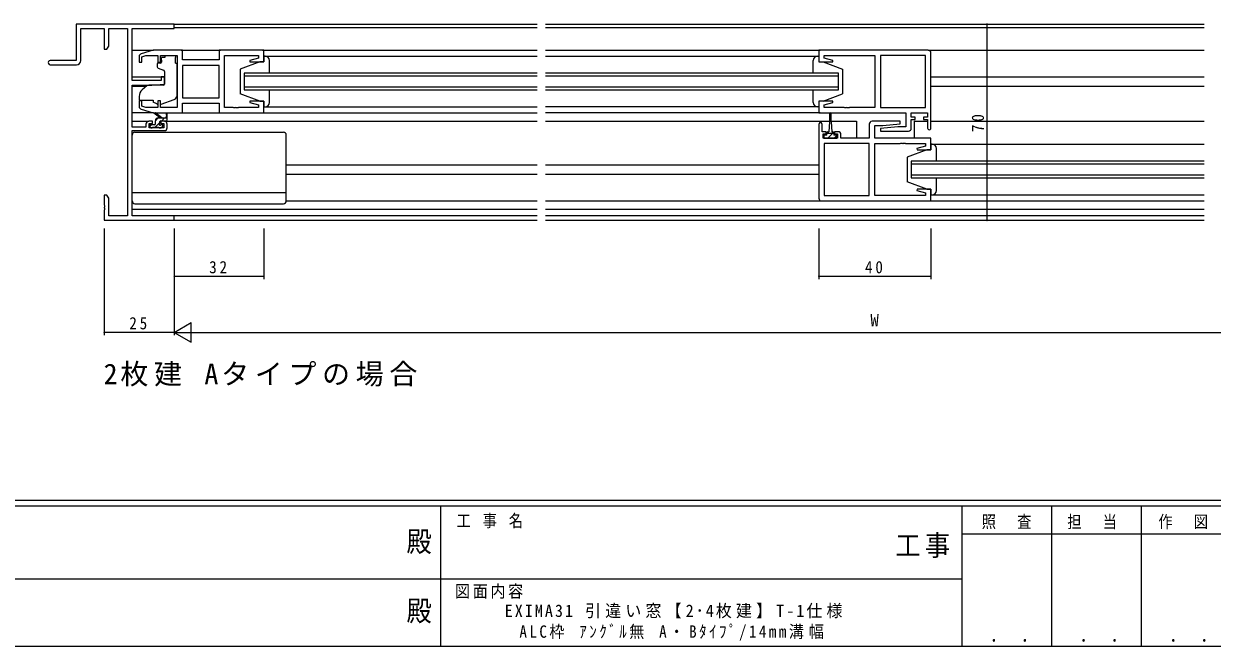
# Model space of a CAD drawing. Units: millimetres, scale not verified. Extents: x -567 to 567, y -403 to 403.
# Drawn here: x -161.4 to 262.6, y -403 to -180.9 of the extents above; entities that cross this region are included whole.
import ezdxf
from ezdxf.enums import TextEntityAlignment as Align

# ---------------------------------------------------------------- set-up
doc = ezdxf.new("R2010")
doc.units = ezdxf.units.MM
doc.header["$LTSCALE"] = 2
for name, color, linetype, lineweight in [('0-1_YKK_ZWAK', 7, 'Continuous', 18), ('0-3_YKK_11', 7, 'Continuous', 18), ('0-4_YKK_12', 2, 'Continuous', 18), ('0-5_YKK_13', 4, 'Continuous', 18), ('0-6_YKK_D', 6, 'Continuous', 18)]:
    doc.layers.add(name, color=color, linetype=linetype, lineweight=lineweight)
doc.layers.add('0-2_USER1', color=7, linetype='Continuous')
doc.styles.add('ＭＳ ゴシック', font='')
doc.styles.get('ＭＳ ゴシック').set_extended_font_data('MS Gothic')

msp = doc.modelspace()

# ---------------------------------------------------------------- linework, layer by layer
at = {"layer": '0-1_YKK_ZWAK'}
for p, q in [((537.274, -350.982), (-562.726, -350.982)), ((483.274, -352.982), (-562.726, -352.982)), ((-12.726, -352.982), (-12.726, -402.982)), ((173.274, -352.982), (173.274, -402.982)), ((205.274, -352.982), (205.274, -402.982)), ((237.274, -352.982), (237.274, -402.982)), ((270.68, -362.981), (173.274, -362.981)), ((-194.726, -378.981), (-10.726, -378.981)), ((-10.726, -378.981), (173.274, -378.981)), ((-562.726, -402.982), (483.274, -402.982))]:
    msp.add_line(p, q, dxfattribs=at)
at = {"layer": '0-3_YKK_11'}
for p, q in [((-142.726, -180.982), (-142.726, -193.982)), ((-107.726, -180.982), (-142.726, -180.982)), ((-107.726, -182.612), (-107.726, -180.982)), ((-141.096, -182.612), (-132.726, -182.612)), ((-141.096, -193.982), (-141.096, -182.612)), ((-132.726, -182.612), (-132.726, -189.982)), ((-131.096, -182.612), (-124.356, -182.612)), ((-131.096, -188.891), (-131.096, -182.612)), ((-124.356, -182.612), (-124.356, -249.352)), ((-122.726, -182.612), (-107.726, -182.612)), ((-122.726, -201.082), (-122.726, -182.612)), ((-132.726, -189.982), (-131.726, -189.982)), ((-131.726, -189.982), (-131.096, -188.891)), ((-115.226, -190.282), (-119.513, -191.569)), ((-104.726, -190.282), (-115.226, -190.282)), ((-104.726, -193.782), (-104.726, -190.282)), ((-91.726, -190.282), (-91.726, -193.782)), ((-75.726, -190.282), (-91.726, -190.282)), ((-75.726, -194.482), (-75.726, -190.282)), ((122.274, -190.282), (122.274, -194.482)), ((161.274, -190.282), (122.274, -190.282)), ((-142.726, -193.982), (-151.976, -193.982)), ((-120.226, -192.526), (-120.226, -194.582)), ((-120.226, -194.582), (-119.226, -194.582)), ((-119.226, -192.631), (-117.831, -192.212)), ((-119.226, -194.582), (-119.226, -192.631)), ((-117.831, -192.212), (-113.626, -192.212)), ((-113.626, -192.212), (-113.626, -194.582)), ((-113.626, -194.582), (-112.626, -194.582)), ((-112.626, -192.212), (-106.726, -192.212)), ((-112.626, -194.582), (-112.626, -192.212)), ((-106.726, -192.212), (-106.726, -210.752)), ((-91.726, -193.782), (-104.726, -193.782)), ((-89.726, -192.212), (-77.656, -192.212)), ((-89.726, -210.752), (-89.726, -192.212)), ((-77.656, -193.13), (-80.755, -193.96)), ((-80.755, -193.96), (-80.686, -194.482)), ((-80.686, -194.482), (-75.726, -194.482)), ((-77.656, -192.212), (-77.656, -193.13)), ((122.274, -194.482), (127.235, -194.482)), ((124.204, -192.212), (142.274, -192.212)), ((124.204, -193.13), (124.204, -192.212)), ((127.303, -193.96), (124.204, -193.13)), ((127.235, -194.482), (127.303, -193.96)), ((142.274, -192.212), (142.274, -210.752)), ((144.274, -192.212), (144.274, -210.752)), ((160.344, -192.212), (144.274, -192.212)), ((160.344, -210.752), (160.344, -192.212)), ((160.344, -210.752), (160.344, -192.212)), ((162.274, -218.082), (162.274, -191.282)), ((-151.976, -195.482), (-142.596, -195.482)), ((-91.726, -195.712), (-104.796, -195.712)), ((-104.796, -195.712), (-104.796, -207.252)), ((-91.726, -195.712), (-104.796, -195.712)), ((-91.726, -207.252), (-91.726, -195.712)), ((-112.426, -201.082), (-122.726, -201.082)), ((-122.726, -202.782), (-115.726, -202.782)), ((-122.726, -217.782), (-122.726, -202.782)), ((-115.726, -202.782), (-111.226, -202.389)), ((-112.426, -199.782), (-112.426, -201.082)), ((-111.226, -199.782), (-112.426, -199.782)), ((-111.226, -202.389), (-111.226, -199.782)), ((-104.796, -207.252), (-91.726, -207.252)), ((-120.226, -208.382), (-120.226, -210.438)), ((-119.226, -208.382), (-120.226, -208.382)), ((-119.513, -211.396), (-115.226, -212.682)), ((-119.226, -210.334), (-119.226, -208.382)), ((-117.831, -210.752), (-119.226, -210.334)), ((-113.626, -210.752), (-117.831, -210.752)), ((-113.626, -208.382), (-113.626, -210.752)), ((-112.626, -208.382), (-113.626, -208.382)), ((-112.626, -210.752), (-112.626, -208.382)), ((-106.726, -210.752), (-112.626, -210.752)), ((-104.726, -209.182), (-91.726, -209.182)), ((-104.726, -212.682), (-104.726, -209.182)), ((-91.726, -209.182), (-91.726, -212.682)), ((-86.684, -210.752), (-89.726, -210.752)), ((-86.501, -210.872), (-86.684, -210.752)), ((-85.951, -210.872), (-86.501, -210.872)), ((-85.768, -210.752), (-85.951, -210.872)), ((-85.684, -210.752), (-85.768, -210.752)), ((-85.501, -210.872), (-85.684, -210.752)), ((-84.951, -210.872), (-85.501, -210.872)), ((-84.768, -210.752), (-84.951, -210.872)), ((-77.656, -210.752), (-84.768, -210.752)), ((-80.686, -208.482), (-80.755, -209.005)), ((-80.755, -209.005), (-77.656, -209.835)), ((-75.726, -208.482), (-80.686, -208.482)), ((-77.656, -209.835), (-77.656, -210.752)), ((-75.726, -212.682), (-75.726, -208.482)), ((122.274, -208.482), (122.274, -212.682)), ((127.235, -208.482), (122.274, -208.482)), ((124.204, -209.835), (127.303, -209.005)), ((124.204, -210.752), (124.204, -209.835)), ((131.316, -210.752), (124.204, -210.752)), ((127.303, -209.005), (127.235, -208.482)), ((131.499, -210.872), (131.316, -210.752)), ((132.049, -210.872), (131.499, -210.872)), ((132.232, -210.752), (132.049, -210.872)), ((132.316, -210.752), (132.232, -210.752)), ((132.499, -210.872), (132.316, -210.752)), ((133.049, -210.872), (132.499, -210.872)), ((133.232, -210.752), (133.049, -210.872)), ((142.274, -210.752), (133.232, -210.752)), ((144.274, -210.752), (160.344, -210.752)), ((-115.526, -215.682), (-116.826, -215.682)), ((-115.526, -216.482), (-115.526, -215.682)), ((-115.226, -212.682), (-104.726, -212.682)), ((-112.526, -215.682), (-112.526, -216.482)), ((-111.226, -215.682), (-112.526, -215.682)), ((-91.726, -212.682), (-75.726, -212.682)), ((122.274, -212.682), (153.344, -212.682)), ((151.252, -215.682), (141.274, -215.682)), ((151.294, -216.639), (151.252, -215.682)), ((153.344, -212.682), (153.344, -217.682)), ((155.274, -212.682), (161.074, -212.682)), ((155.274, -214.182), (155.274, -212.682)), ((156.674, -214.182), (155.274, -214.182)), ((155.274, -214.982), (156.674, -214.982)), ((155.274, -218.182), (155.274, -214.982)), ((156.674, -214.982), (156.674, -214.182)), ((159.674, -214.182), (159.674, -214.982)), ((161.074, -214.182), (159.674, -214.182)), ((159.674, -214.982), (161.074, -214.982)), ((161.074, -212.682), (161.074, -214.182)), ((161.074, -214.982), (161.074, -218.082)), ((-117.826, -217.782), (-122.726, -217.782)), ((-122.726, -218.982), (-111.226, -218.982)), ((-122.726, -249.352), (-122.726, -218.982)), ((-117.826, -216.682), (-117.826, -217.782)), ((-116.626, -216.482), (-115.526, -216.482)), ((-116.626, -217.982), (-116.626, -216.482)), ((-111.426, -217.982), (-116.626, -217.982)), ((-112.526, -216.482), (-111.426, -216.482)), ((-111.426, -216.482), (-111.426, -217.982)), ((-110.226, -217.982), (-110.226, -216.682)), ((122.274, -216.782), (122.274, -243.082)), ((123.474, -219.382), (123.474, -216.782)), ((124.874, -219.382), (123.474, -219.382)), ((123.774, -220.182), (124.874, -220.182)), ((123.774, -221.682), (123.774, -220.182)), ((124.874, -220.182), (124.874, -219.382)), ((127.874, -219.382), (127.874, -220.182)), ((129.174, -219.382), (127.874, -219.382)), ((127.874, -220.182), (128.974, -220.182)), ((128.974, -220.182), (128.974, -221.682)), ((130.174, -221.682), (130.174, -220.382)), ((140.274, -216.682), (140.274, -221.682)), ((142.204, -217.182), (145.081, -217.182)), ((142.204, -221.682), (142.204, -217.182)), ((150.467, -217.682), (144.254, -218.226)), ((144.254, -218.226), (144.296, -219.182)), ((144.296, -219.182), (154.274, -219.182)), ((145.081, -217.182), (151.294, -216.639)), ((153.344, -217.682), (150.467, -217.682)), ((128.974, -221.682), (123.774, -221.682)), ((124.204, -223.612), (124.204, -242.152)), ((140.274, -223.612), (124.204, -223.612)), ((140.274, -221.682), (130.174, -221.682)), ((140.274, -242.152), (140.274, -223.612)), ((140.274, -242.152), (140.274, -223.612)), ((162.274, -221.682), (142.204, -221.682)), ((142.274, -223.612), (151.316, -223.612)), ((142.274, -242.152), (142.274, -223.612)), ((151.316, -223.612), (151.499, -223.492)), ((151.499, -223.492), (152.049, -223.492)), ((152.049, -223.492), (152.232, -223.612)), ((152.232, -223.612), (152.316, -223.612)), ((152.316, -223.612), (152.499, -223.492)), ((152.499, -223.492), (153.049, -223.492)), ((153.049, -223.492), (153.232, -223.612)), ((153.232, -223.612), (160.344, -223.612)), ((160.344, -224.53), (157.245, -225.36)), ((160.344, -223.612), (160.344, -224.53)), ((162.274, -225.882), (162.274, -221.682)), ((157.245, -225.36), (157.314, -225.882)), ((157.314, -225.882), (162.274, -225.882)), ((157.314, -239.882), (157.245, -240.405)), ((157.245, -240.405), (160.344, -241.235)), ((162.274, -239.882), (157.314, -239.882)), ((160.344, -241.235), (160.344, -242.152)), ((162.274, -244.082), (162.274, -239.882)), ((-132.726, -241.982), (-132.726, -245.524)), ((-131.726, -241.982), (-132.726, -241.982)), ((-132.726, -245.524), (-132.606, -245.707)), ((-132.606, -245.707), (-132.606, -246.257)), ((-131.096, -243.074), (-131.726, -241.982)), ((-131.096, -249.352), (-131.096, -243.074)), ((123.274, -244.082), (162.274, -244.082)), ((124.204, -242.152), (140.274, -242.152)), ((160.344, -242.152), (142.274, -242.152)), ((-132.606, -246.257), (-132.726, -246.441)), ((-132.726, -246.441), (-132.726, -246.524)), ((-132.726, -246.524), (-132.606, -246.707)), ((-132.606, -247.257), (-132.726, -247.441)), ((-132.726, -247.441), (-132.726, -250.982)), ((-132.606, -246.707), (-132.606, -247.257)), ((-124.356, -249.352), (-131.096, -249.352)), ((-107.726, -249.352), (-122.726, -249.352)), ((-107.726, -250.982), (-107.726, -249.352)), ((-132.726, -250.982), (-107.726, -250.982))]:
    msp.add_line(p, q, dxfattribs=at)
for centre, radius, start, end in [((161.274, -191.282), 1, 0.00001, 89.99999), ((-151.976, -194.732), 0.75, 89.99999, 270.00001), ((-142.596, -193.982), 1.5, 270.00001, 359.99999), ((-119.226, -192.526), 1, 106.69926, 180.00004), ((-119.226, -210.438), 1, 179.99996, 253.30074), ((-116.826, -216.682), 1, 90.00001, 179.99999), ((-111.226, -216.682), 1, 0.00001, 89.99999), ((122.874, -216.782), 0.6, 359.99999, 180.00001), ((141.274, -216.682), 1, 90.00001, 179.99999), ((-111.226, -217.982), 1, 270.00001, 359.99999), ((129.174, -220.382), 1, 0.00001, 89.99999), ((154.274, -218.182), 1, 270.00001, 359.99999), ((161.674, -218.082), 0.6, 179.99999, 0.00001), ((123.274, -243.082), 1, 180.00001, 269.99999)]:
    msp.add_arc(centre, radius, start, end, dxfattribs=at)
at = {"layer": '0-4_YKK_12'}
for p, q in [((-108.026, -180.982), (21.774, -180.982)), ((24.774, -180.982), (259.774, -180.982)), ((21.774, -182.382), (-107.726, -182.382)), ((259.774, -182.382), (24.774, -182.382)), ((-122.726, -190.282), (-115.153, -190.282)), ((-105.226, -190.282), (-91.226, -190.282)), ((-76.226, -190.282), (21.774, -190.282)), ((24.774, -190.282), (122.774, -190.282)), ((161.274, -190.282), (259.774, -190.282)), ((-82.726, -198.482), (-82.726, -204.482)), ((21.774, -198.482), (-82.726, -198.482)), ((129.274, -198.482), (24.774, -198.482)), ((129.274, -204.482), (129.274, -198.482)), ((-122.726, -199.782), (-111.226, -199.782)), ((-122.726, -203.182), (-117.603, -203.182)), ((-82.726, -199.482), (21.774, -199.482)), ((21.774, -203.482), (-82.726, -203.482)), ((24.774, -199.482), (129.274, -199.482)), ((129.274, -203.482), (24.774, -203.482)), ((162.274, -199.782), (259.774, -199.782)), ((162.274, -203.182), (259.774, -203.182)), ((-82.726, -204.482), (21.774, -204.482)), ((24.774, -204.482), (129.274, -204.482)), ((-122.726, -215.682), (-116.826, -215.682)), ((-111.226, -215.682), (21.774, -215.682)), ((-76.226, -212.682), (21.774, -212.682)), ((122.774, -212.682), (24.774, -212.682)), ((24.774, -215.682), (126.124, -215.682)), ((126.624, -215.682), (135.774, -215.682)), ((135.774, -215.682), (135.774, -221.682)), ((156.274, -215.682), (156.274, -221.682)), ((156.274, -215.682), (161.074, -215.682)), ((162.274, -215.682), (259.774, -215.682)), ((-67.726, -231.182), (21.774, -231.182)), ((24.774, -231.182), (122.274, -231.182)), ((155.274, -229.882), (155.274, -235.882)), ((259.774, -229.882), (155.274, -229.882)), ((155.274, -230.882), (259.774, -230.882)), ((-67.726, -234.582), (21.774, -234.582)), ((24.774, -234.582), (122.274, -234.582)), ((259.774, -234.882), (155.274, -234.882)), ((155.274, -235.882), (259.774, -235.882)), ((161.774, -244.082), (259.774, -244.082)), ((-122.726, -247.082), (21.774, -247.082)), ((21.774, -249.352), (-122.426, -249.352)), ((24.774, -247.082), (259.774, -247.082)), ((259.774, -249.352), (24.774, -249.352)), ((-108.026, -250.982), (21.774, -250.982)), ((24.774, -250.982), (259.774, -250.982))]:
    msp.add_line(p, q, dxfattribs=at)
at = {"layer": '0-5_YKK_13'}
for p, q in [((-112.596, -194.882), (-113.526, -194.882)), ((-112.296, -193.882), (-112.296, -192.882)), ((-111.126, -192.882), (-112.296, -192.882)), ((-112.296, -193.882), (-112.296, -194.582)), ((-111.126, -192.212), (-111.126, -192.882)), ((-111.126, -192.212), (-107.326, -192.212)), ((-107.326, -192.212), (-107.326, -192.882)), ((-107.326, -193.882), (-107.326, -192.882)), ((-107.326, -194.882), (-107.326, -193.882)), ((-107.326, -194.882), (-106.726, -194.882)), ((-106.726, -206.438), (-106.726, -194.882)), ((-77.226, -194.482), (-84.226, -197.082)), ((-75.726, -194.482), (-77.226, -194.482)), ((-75.726, -192.482), (-75.726, -194.482)), ((-75.226, -192.482), (-75.726, -192.482)), ((-75.726, -192.482), (21.774, -192.483)), ((-73.726, -198.482), (-73.726, -193.982)), ((24.774, -192.483), (122.274, -192.484)), ((120.274, -198.482), (120.274, -193.982)), ((121.774, -192.482), (122.274, -192.482)), ((122.274, -192.482), (122.274, -194.482)), ((122.274, -194.482), (123.774, -194.482)), ((123.774, -194.482), (130.774, -197.082)), ((-113.826, -195.182), (-113.826, -196.232)), ((-113.497, -196.702), (-111.497, -197.43)), ((-111.226, -197.879), (-111.226, -202.485)), ((-84.226, -197.082), (-84.226, -205.882)), ((130.774, -197.082), (130.774, -205.882)), ((-117.463, -203.065), (-119.154, -204.484)), ((-111.443, -202.784), (-116.829, -202.831)), ((-120.226, -206.783), (-120.226, -208.082)), ((-77.226, -208.482), (-84.226, -205.882)), ((-73.726, -208.982), (-73.726, -204.482)), ((120.274, -208.982), (120.274, -204.482)), ((123.774, -208.482), (130.774, -205.882)), ((-120.226, -208.082), (-115.226, -208.082)), ((-115.226, -208.082), (-115.226, -208.382)), ((-115.226, -208.382), (-115.226, -208.88)), ((-113.92, -209.489), (-115.226, -208.88)), ((-112.354, -209.523), (-107.717, -207.848)), ((-77.226, -208.482), (-75.726, -208.482)), ((-75.726, -208.482), (-75.726, -210.482)), ((-75.726, -210.482), (-75.226, -210.482)), ((-75.726, -210.483), (21.774, -210.482)), ((122.274, -210.482), (24.774, -210.482)), ((122.274, -210.482), (121.774, -210.482)), ((122.274, -208.482), (122.274, -210.482)), ((123.774, -208.482), (122.274, -208.482)), ((-115.153, -212.682), (-122.726, -212.682)), ((-112.726, -214.482), (-114.545, -213.081)), ((-112.826, -216.126), (-114.482, -217.782)), ((-113.427, -214.482), (-114.426, -215.481)), ((-114.426, -216.582), (-114.426, -215.482)), ((-112.126, -214.482), (-114.344, -212.8)), ((-113.426, -214.482), (-110.226, -214.482)), ((-112.826, -216.421), (-112.826, -215.782)), ((-112.526, -215.482), (-110.526, -215.482)), ((-111.182, -214.482), (-112.182, -215.482)), ((-110.526, -213.356), (-110.725, -214.482)), ((-110.226, -215.182), (-110.226, -213.183)), ((-105.226, -212.682), (-91.226, -212.682)), ((126.124, -215.882), (125.874, -219.382)), ((126.124, -212.932), (126.124, -215.882)), ((126.624, -215.882), (126.624, -212.932)), ((126.624, -215.882), (126.874, -219.382)), ((-121.726, -219.582), (-68.726, -219.582)), ((-115.827, -216.882), (-116.426, -217.481)), ((-116.426, -217.182), (-116.426, -217.682)), ((-114.726, -216.882), (-116.126, -216.882)), ((-116.126, -217.982), (-115.626, -217.982)), ((-115.426, -217.782), (-113.326, -217.782)), ((-113.126, -217.982), (-112.526, -217.982)), ((-111.747, -217.292), (-112.416, -217.962)), ((-112.026, -216.882), (-112.365, -216.882)), ((-112.314, -217.895), (-111.814, -217.395)), ((125.124, -220.582), (125.124, -219.782)), ((127.624, -220.082), (125.124, -220.082)), ((125.524, -219.382), (125.874, -219.382)), ((127.108, -220.082), (126.374, -220.816)), ((126.874, -219.382), (127.224, -219.382)), ((127.624, -219.782), (127.624, -220.582)), ((-122.726, -244.082), (-122.726, -220.582)), ((-67.726, -244.082), (-67.726, -220.582)), ((124.074, -220.582), (124.074, -221.682)), ((125.124, -220.582), (124.074, -220.582)), ((124.362, -220.582), (124.074, -220.871)), ((124.074, -221.682), (128.674, -221.682)), ((126.374, -220.816), (125.508, -221.682)), ((128.674, -220.582), (127.624, -220.582)), ((128.674, -220.761), (127.753, -221.682)), ((128.674, -221.682), (128.674, -220.582)), ((162.274, -223.882), (162.274, -225.882)), ((162.774, -223.882), (162.274, -223.882)), ((162.274, -223.882), (259.774, -223.882)), ((160.774, -225.882), (153.774, -228.482)), ((153.774, -228.482), (153.774, -237.282)), ((162.274, -225.882), (160.774, -225.882)), ((164.274, -229.882), (164.274, -225.382)), ((160.774, -239.882), (153.774, -237.282)), ((164.274, -240.382), (164.274, -235.882)), ((-122.726, -241.042), (-67.726, -241.042)), ((160.774, -239.882), (162.274, -239.882)), ((162.274, -239.882), (162.274, -241.882)), ((-121.726, -245.082), (-68.726, -245.082)), ((-67.726, -244.082), (21.774, -244.082)), ((-67.726, -244.082), (21.774, -244.082)), ((24.774, -244.082), (123.274, -244.082)), ((24.774, -244.082), (123.274, -244.082)), ((162.274, -241.882), (162.774, -241.882)), ((162.274, -241.882), (259.774, -241.882))]:
    msp.add_line(p, q, dxfattribs=at)
for centre, radius, start, end in [((-113.526, -195.182), 0.3, 90, 180), ((-112.596, -194.582), 0.3, 270, 0), ((-75.226, -193.982), 1.5, 0, 90), ((121.774, -193.982), 1.5, 90, 180), ((-113.326, -196.232), 0.5, 180, 250), ((-111.726, -197.879), 0.5, 0, 70), ((-116.82, -203.831), 1, 90.5, 130), ((-111.526, -202.485), 0.3, 270.5, 0), ((-117.226, -206.783), 3, 130, 180), ((-108.226, -206.438), 1.5, 289.85326, 0), ((-113.497, -208.582), 1, 245, 262.59308), ((-112.694, -208.582), 1, 273.88684, 289.85326), ((-75.226, -208.982), 1.5, 270, 0), ((121.774, -208.982), 1.5, 180, 270), ((-114.526, -212.882), 0.2, 24.41711, 264.41711), ((-113.426, -215.482), 1, 90, 180), ((-112.526, -215.782), 0.3, 90, 180), ((-110.426, -213.183), 0.2, 0, 240), ((-110.526, -215.182), 0.3, 270, 0), ((126.374, -212.932), 0.25, 0, 180), ((-121.726, -220.582), 1, 90, 180), ((-116.126, -217.182), 0.3, 90, 180), ((-116.126, -217.682), 0.3, 180, 270), ((-115.626, -217.782), 0.2, 270, 0), ((-114.726, -216.582), 0.3, 270, 0), ((-113.126, -217.782), 0.2, 180, 270), ((-112.826, -216.882), 0.25, 123.05573, 326.94427), ((-113.126, -216.421), 0.3, 303.05573, 0), ((-112.365, -217.182), 0.3, 90, 146.94427), ((-112.526, -217.682), 0.3, 270, 315), ((-112.026, -217.182), 0.3, 315, 90), ((-68.726, -220.582), 1, 0, 90), ((125.524, -219.782), 0.4, 90, 180), ((127.224, -219.782), 0.4, 0, 90), ((162.774, -225.382), 1.5, 0, 90), ((162.774, -240.382), 1.5, 270, 0), ((-121.726, -244.082), 1, 180, 270), ((-68.726, -244.082), 1, 270, 0)]:
    msp.add_arc(centre, radius, start, end, dxfattribs=at)
at = {"layer": '0-6_YKK_D'}
for p, q in [((165.774, -180.982), (183.274, -180.982)), ((182.274, -180.982), (182.274, -250.982)), ((-132.726, -253.982), (-132.726, -291.982)), ((-107.726, -253.982), (-107.726, -271.982)), ((-107.726, -253.982), (-107.726, -291.982)), ((-107.726, -253.982), (-107.726, -291.982)), ((-75.726, -253.982), (-75.726, -271.982)), ((122.274, -253.982), (122.274, -271.982)), ((162.274, -253.982), (162.274, -271.982)), ((175.788, -250.982), (183.274, -250.982)), ((-107.726, -270.982), (-75.726, -270.982)), ((122.274, -270.982), (162.274, -270.982)), ((-107.726, -290.982), (-101.664, -287.482)), ((-101.664, -294.482), (-101.664, -287.482)), ((-107.726, -290.982), (-132.726, -290.982)), ((-107.726, -290.982), (-95.602, -290.982)), ((-107.726, -290.982), (-101.664, -294.482)), ((-100.726, -290.982), (385.274, -290.982))]:
    msp.add_line(p, q, dxfattribs=at)
for centre, start, end in [((182.274, -180.982), 90, 270), ((182.274, -180.982), 270, 90), ((182.274, -250.982), 90, 270), ((182.274, -250.982), 270, 90), ((-107.726, -270.982), 0, 180), ((-107.726, -270.982), 180, 0), ((-75.726, -270.982), 0, 180), ((-75.726, -270.982), 180, 0), ((122.274, -270.982), 0, 180), ((122.274, -270.982), 180, 0), ((162.274, -270.982), 0, 180), ((162.274, -270.982), 180, 0), ((-132.726, -290.982), 0, 180), ((-132.726, -290.982), 180, 0)]:
    msp.add_arc(centre, 0.106, start, end, dxfattribs=at)

# ---------------------------------------------------------------- texts
at = {"layer": '0-1_YKK_ZWAK', "style": 'ＭＳ ゴシック', "width": 0.9}
for p in [(-24.843, -371.491), (-24.843, -396.236)]:
    msp.add_text('殿', height=7.331, dxfattribs=at).set_placement(p, align=Align.BOTTOM_LEFT)
at = {"layer": '0-1_YKK_ZWAK', "attachment_point": 7, "style": 'ＭＳ ゴシック'}
for s, insert, char_height in [('\\T1.22;\\W0.85;工\\~事\\~名', (-6.994, -360.886), 4.399), ('\\T1.24;\\W0.85;照\\~\\~査', (180.401, -361.24), 4.399), ('\\T1.24;\\W0.85;担\\~\\~当', (210.923, -361.24), 4.399), ('\\T1.24;\\W0.85;作\\~\\~図', (243.445, -361.214), 4.399), ('\\T1.17;\\W0.9;工事', (149.605, -371.491), 7.331), ('\\T1.17;\\W0.9;図面内容', (-7.558, -386.051), 4.399), ('\\T1.24;\\W0.85;\\~．\\~．', (179.638, -401.477), 5.132), ('\\T1.24;\\W0.85;\\~．\\~．', (211.638, -401.477), 5.132), ('\\T1.24;\\W0.85;\\~．\\~．', (243.638, -401.477), 5.132)]:
    msp.add_mtext(s, dxfattribs=dict(at, insert=insert, char_height=char_height))
at = {"layer": '0-2_USER1', "attachment_point": 7, "style": 'ＭＳ ゴシック'}
for s, insert, char_height in [('\\T1.2;2枚建\\~Aタイプの場合', (-132.929, -310.323), 7.331), ('\\T1.26;\\W0.95;EXIMA31\\~引違い窓【2･4枚建】T-1仕様', (10.213, -393.023), 4.399), ('\\T1.32;\\W0.9;ALC枠\\~ｱﾝｸﾞﾙ無\\~A・Bﾀｲﾌﾟ/14mm溝幅', (15.441, -401.018), 4.399)]:
    msp.add_mtext(s, dxfattribs=dict(at, insert=insert, char_height=char_height))
at = {"layer": '0-6_YKK_D', "color": 7, "style": 'ＭＳ ゴシック'}
msp.add_text('W', height=4.399, dxfattribs=at).set_placement((140.674, -290.182), align=Align.BOTTOM_LEFT)
at = {"layer": '0-6_YKK_D', "color": 7, "insert": (181.274, -219.502), "char_height": 4.399, "attachment_point": 7, "rotation": 90, "style": 'ＭＳ ゴシック'}
msp.add_mtext('\\T1.37;\\W0.9;70', dxfattribs=at)
at = {"layer": '0-6_YKK_D', "color": 7, "char_height": 4.399, "attachment_point": 7, "style": 'ＭＳ ゴシック'}
for s, insert in [('\\T1.37;\\W0.9;32', (-95.246, -269.982)), ('\\T1.37;\\W0.9;40', (138.754, -269.982)), ('\\T1.37;\\W0.9;25', (-123.746, -289.982))]:
    msp.add_mtext(s, dxfattribs=dict(at, insert=insert))

doc.saveas('drawing.dxf')
